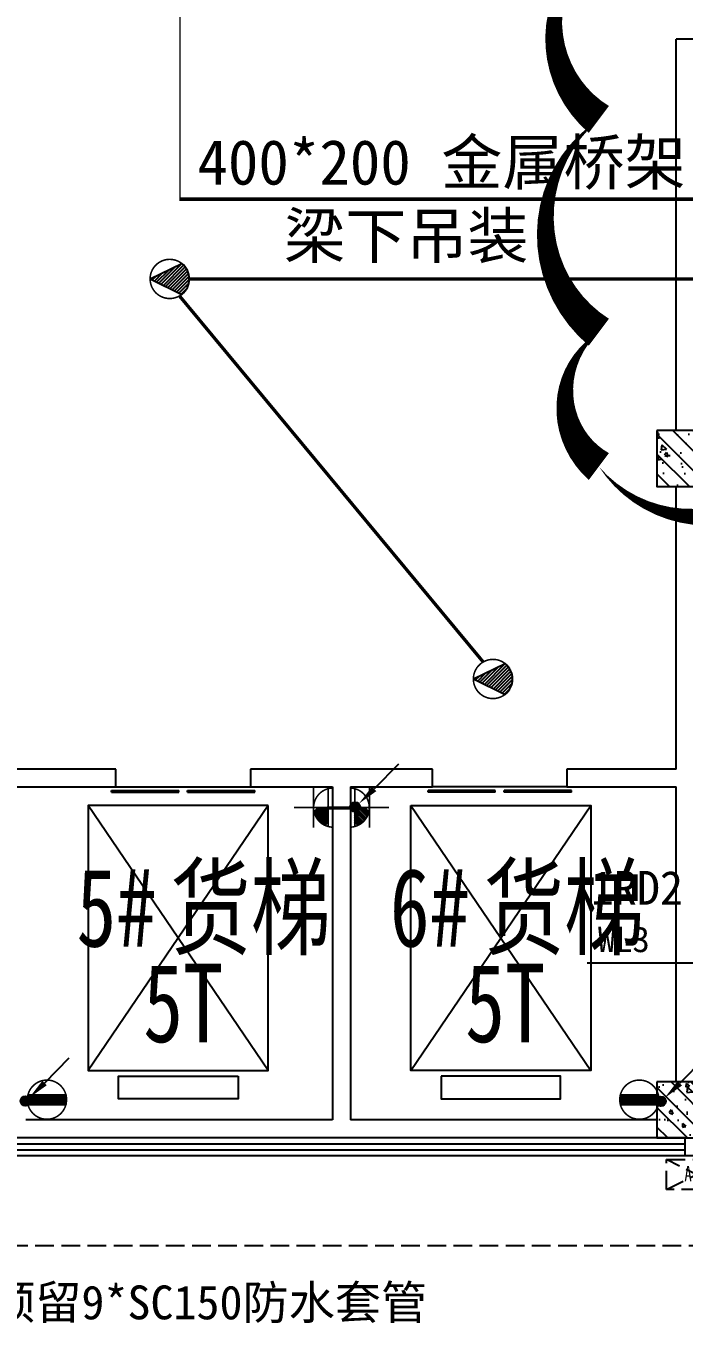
# Model space of a CAD drawing. Header units: millimetres. Extents: x -633009578 to 5705885, y -633235091 to 2571734.
# Drawn here: x 2883395 to 2892207, y 2057754 to 2075128 of the extents above; entities that cross this region are included whole.
import ezdxf

# ---------------------------------------------------------------- set-up
doc = ezdxf.new("R2010")
doc.units = ezdxf.units.MM
doc.header["$LTSCALE"] = 1000
doc.header["$MEASUREMENT"] = 0
doc.linetypes.add('DASH', pattern=[0.35, 0.25, -0.1])
doc.layers.get('0').update_dxf_attribs({"color": 9})
for name, color, linetype in [('3T_WOOD', 21, 'Continuous'), ('A-COLUM(柱)', 255, 'Continuous'), ('A-DOOR(门）', 4, 'Continuous'), ('A-EQPM(设备)', 15, 'Continuous'), ('A-F-AREA(计算)', 5, 'Continuous'), ('A-ST-O(室外)', 54, 'Continuous'), ('A-STAR(楼梯)', 51, 'Continuous'), ('A-TEXT(房间)', 243, 'Continuous'), ('A-WALL(墙)', 255, 'Continuous'), ('A-WINDOW（窗）', 4, 'Continuous'), ('DIM_MODI', 6, 'Continuous'), ('电-弱电平面-箭头', 3, 'Continuous'), ('电-强电平面-标注', 3, 'Continuous'), ('电-强电平面-线缆', 3, 'Continuous'), ('电-桥架', 4, 'Continuous'), ('设备-插座', 3, 'Continuous'), ('设备-照明', 3, 'Continuous'), ('设备-箱柜', 3, 'Continuous')]:
    doc.layers.add(name, color=color, linetype=linetype)
doc.styles.add('_TCH', font='simhei.ttf', dxfattribs={"width": 0.75, "bigfont": 'hztxt.shx'})
doc.styles.add('_TCH_DIM', font='simhei.ttf', dxfattribs={"width": 0.8, "bigfont": 'hztxt.shx'})
doc.styles.add('ELEC-DIM', font='simhei.ttf')
doc.styles.add('IDQSTYLE', font='simhei.ttf', dxfattribs={"width": 0.707, "bigfont": 'hztxt.shx'})

# ---------------------------------------------------------------- blocks, each defined once
blk = doc.blocks.new('1fdasdas')
at = {"layer": 'A-EQPM(设备)', "linetype": 'DASH'}
for p, q in [((800.000240216963, -0.0003133723512291908), (0.0002401703968644142, 399.9996865927242)), ((0.0002401703968644142, -0.0003133723512291908), (800.000240216963, 399.9996865927242))]:
    blk.add_line(p, q, dxfattribs=at)
blk.add_lwpolyline([(0.0002401703968644142, 399.9996865927242), (800.000240216963, 399.9996865927242), (800.000240216963, -0.0003133723512291908), (0.0002401703968644142, -0.0003133723512291908)], close=True, dxfattribs=at)
at = {"layer": 'A-EQPM(设备)', "style": '_TCH_DIM', "width": 0.7058823529411765}
blk.add_text('A.C', height=204, dxfattribs=at).set_placement((239.6609672275372, 108.2505295248702))
blk = doc.blocks.new('$TCHSYS$WIN2D')
for p, q in [((-0.5, 0.5), (0.5, 0.5)), ((-0.5, 0.5), (-0.4999999999999999, -0.5)), ((0.5, 0.5), (0.4999999999999998, -0.5)), ((0.5, 0.1666666666666666), (-0.5, 0.1666666666666666)), ((0.5, -0.1666666666666667), (-0.5, -0.1666666666666667)), ((-0.4999999999999999, -0.5), (0.5, -0.5))]:
    blk.add_line(p, q)
blk = doc.blocks.new('$DORLIB2D$00000127')
at = {"color": 0}
for points in [[(-0.5333333333328483, 0.7948983154366971), (-0.5333333333328483, 0.690405644187237)], [(-0.03333333333284827, 0.7948983154366971), (-0.5333333333328483, 0.7948983154366971)], [(-0.03333333333284827, 0.7948983154366971), (-0.03333333333284827, 0.690405644187237)], [(0.5333333333328483, 0.7948983154366971), (0.03333333333284827, 0.7948983154366971)], [(0.03333333333284827, 0.7948983154366971), (0.03333333333284827, 0.690405644187237)], [(0.5333333333328483, 0.7948983154366971), (0.5333333333328483, 0.690405644187237)], [(-0.03333333333284827, 0.690405644187237), (-0.5333333333328483, 0.690405644187237)], [(0.5333333333328483, 0.690405644187237), (0.03333333333284827, 0.690405644187237)], [(0.5, 0.4999999999999858), (-0.5, 0.4999999999999858)]]:
    blk.add_lwpolyline(points, dxfattribs=at)
blk = doc.blocks.new('_FZH')
h = blk.add_hatch()
h.set_pattern_fill('钢筋混凝土', color=256, scale=0.1, style=0)
h.set_pattern_definition([(45, (0, 0), (-0.1767766952966369, 0.1767766952966369), []), (50, (0, 0), (0.7172601826007535, -0.06275213498259512), [0.07500000000000001, -0.8250000000000001]), (355, (0, 0), (-0.138751333613, 0.7521921337000119), [0.06, -0.66]), (100.4514, (0.05977168000000001, -0.00522934), (0.5785093817140216, 0.6894395420609536), [0.06374019, -0.701142112]), (46.1842, (0, 0.2), (1.067241048625645, -0.1655190143290181), [0.1125, -1.2375]), (96.6356, (0.088936745, 0.186206693), (0.9346627055487033, 0.9741178709004418), [0.095610288, -1.051713]), (351.1842, (0, 0.2), (0.9346619451336272, 0.9741186009253247), [0.09000000000000001, -0.9900000000000001]), (21, (0.1, 0.15), (0.5969070521184617, -0.4026188906653388), [0.07500000000000001, -0.8250000000000001]), (326, (0.1, 0.15), (0.2433153319215824, 0.7251500450468529), [0.06, -0.66]), (71.4514, (0.149742233, 0.116448394), (0.84022262858149, 0.3225304967099524), [0.06374019, -0.701142112]), (37.50000000000001, (0, 0), (0.01215985531729062, 0.3328938538313115), [0, -0.652, 0, -0.67, 0, -0.6625000000000001]), (7.499999999999999, (0, 0), (0.2630695374421486, 0.3944117118823603), [0, -0.382, 0, -0.637, 0, -0.2525]), (-32.5, (-0.223, 0), (0.533822436172409, -0.02255487173437976), [0, -0.25, 0, -0.78, 0, -1.035]), (-42.5, (-0.323, 0), (0.5831861693423862, 0.1001049823323177), [0, -0.325, 0, -0.518, 0, -0.735])])
h.paths.add_polyline_path([(-0.5, -0.5), (0.5, -0.5), (0.5, 0.5), (-0.5, 0.5)])
blk.add_lwpolyline([(-0.5, -0.5), (0.5, -0.5), (0.5, 0.5), (-0.5, 0.5)], close=True)
blk = doc.blocks.new('9-29-1')
at = {"layer": 'A-F-AREA(计算)'}
blk.add_lwpolyline([(1121700.598288358, 1518097.113137865), (1255980.598288358, 1518097.113137865), (1255980.598288358, 1382017.113137865), (1121700.598288358, 1382017.113137865)], close=True, dxfattribs=at)
at = {"layer": 'A-ST-O(室外)', "linetype": 'DASH'}
blk.add_lwpolyline([(1220990.597848017, 1380817.113137879), (1238540.598287759, 1380817.113137879)], dxfattribs=at)
at = {"layer": 'A-STAR(楼梯)'}
for points in [[(1230760.598287794, 1386707.113143405), (1228350.598287794, 1386707.113143405), (1228350.598287794, 1383157.113143405), (1230760.598287794, 1383157.113143405)], [(1232670.598288094, 1386707.113143405), (1235080.598288094, 1386707.113143405), (1235080.598288094, 1383157.113143405), (1232670.598288094, 1383157.113143405)], [(1230355.598287794, 1383081.33830564), (1230355.598287794, 1382781.33830564), (1228755.598287794, 1382781.33830564), (1228755.598287794, 1383081.33830564)], [(1233075.598288094, 1383081.33830564), (1233075.598288094, 1382781.33830564), (1234675.598288094, 1382781.33830564), (1234675.598288094, 1383081.33830564)]]:
    blk.add_lwpolyline(points, close=True, dxfattribs=at)
for points in [[(1230760.598287794, 1383157.113143405), (1228350.598287794, 1386707.113143405)], [(1230760.598287794, 1386707.113143405), (1228350.598287794, 1383157.113143405)], [(1232670.598288094, 1383157.113143405), (1235080.598288094, 1386707.113143405)], [(1232670.598288094, 1386707.113143405), (1235080.598288094, 1383157.113143405)]]:
    blk.add_lwpolyline(points, dxfattribs=at)
at = {"layer": 'A-WALL(墙)'}
for p, q in [((1236220.598288325, 1391732.113137495), (1236220.598288398, 1396972.113137888)), ((1246160.59828831, 1396972.113137888), (1236220.598288398, 1396972.113137888)), ((1236220.59828834, 1387197.113143541), (1236220.598288414, 1390982.113138146)), ((1228720.598288495, 1387197.113143614), (1227260.598288451, 1387197.113143614)), ((1228720.598288492, 1386957.113143768), (1228720.598288495, 1387197.113143614)), ((1231740.598288387, 1387197.113143631), (1230520.598288494, 1387197.113143621)), ((1230520.598288494, 1387197.113143621), (1230520.598288492, 1386957.113143752)), ((1232960.598287986, 1387197.11314356), (1231740.598288387, 1387197.113143631)), ((1232960.598287984, 1386957.113143638), (1232960.598287986, 1387197.11314356)), ((1236220.59828834, 1387197.113143541), (1234760.598287986, 1387197.113143524)), ((1234760.598287986, 1387197.113143524), (1234760.598287984, 1386957.113143622)), ((1227260.598288355, 1386957.113143722), (1228720.598288492, 1386957.113143768)), ((1230520.598288492, 1386957.113143752), (1231620.59828839, 1386957.113143682)), ((1231620.59828839, 1386957.113143682), (1231620.59828839, 1382497.113137849)), ((1231860.598288367, 1386957.113143686), (1232960.598287984, 1386957.113143638)), ((1231860.598288367, 1386957.113143686), (1231860.598288367, 1382497.11313782)), ((1234760.598287984, 1386957.113143622), (1236220.59828836, 1386957.113143646)), ((1236220.59828836, 1383177.1131426), (1236220.59828836, 1386957.113143646)), ((1236220.598288876, 1383007.113137495), (1236220.59828836, 1383177.1131426)), ((1231620.59828839, 1382497.113137849), (1227515.598288569, 1382497.113137718)), ((1235965.598288569, 1382497.113137946), (1231860.598288367, 1382497.11313782)), ((1231740.598288388, 1382257.113137839), (1227515.598288569, 1382257.113137706)), ((1235965.598288569, 1382257.113138019), (1231740.598288388, 1382257.113137839))]:
    blk.add_line(p, q, dxfattribs=at)
at = {"layer": 'DIM_MODI'}
blk.add_lwpolyline([(1235187.021176572, 1398297.696445105, 0, 450, 0.5), (1235187.021176572, 1395897.696445105, 0, 450, 0.5), (1235187.021176572, 1393047.696445105, 0, 450, 0.5), (1235187.021176572, 1391248.290834046, 0, 450, 0.5), (1237887.021176572, 1391248.290834046, 0, 450, 0.5), (1241487.021176572, 1391248.290834046, 0, 450, 0.5), (1245087.021176572, 1391248.290834046, 0, 450, 0.5), (1246774.624405961, 1391248.290834046, 0, 450, 0.5), (1246774.624405961, 1394398.290834046, 0, 450, 0.5), (1246774.624405961, 1397548.290834046, 0, 450, 0.5), (1246774.624405961, 1398297.696445105, 0, 450, 0.5), (1244374.624405961, 1398297.696445105, 0, 450, 0.5), (1241674.624405961, 1398297.696445105, 0, 450, 0.5), (1240174.624405961, 1398297.696445105, 0, 450, 0.5), (1238374.624405961, 1398297.696445105, 0, 450, 0.5)], format="xyseb", close=True, dxfattribs=at)
at = {"layer": 'A-COLUM(柱)', "xscale": 750, "yscale": 750, "zscale": 750, "rotation": 270}
for p in [(1236340.598288357, 1391357.113137866), (1236340.598288357, 1382632.113137866)]:
    blk.add_blockref('_FZH', p, dxfattribs=at)
at = {"layer": 'A-DOOR(门）', "extrusion": (0, 0, -1), "xscale": -1800, "yscale": 240, "zscale": 1800, "rotation": 180.0000000005162}
blk.add_blockref('$DORLIB2D$00000127', (-1229620.598288386, 1387077.11314365), dxfattribs=at)
at = {"layer": 'A-DOOR(门）', "xscale": -1800, "yscale": 240, "zscale": 1800, "rotation": 179.9999999994838}
blk.add_blockref('$DORLIB2D$00000127', (1233860.598288312, 1387077.113143612), dxfattribs=at)
at = {"layer": 'A-EQPM(设备)', "color": 6}
blk.add_blockref('1fdasdas', (1236093.528069905, 1381566.133834988), dxfattribs=at)
at = {"layer": 'A-WINDOW（窗）', "extrusion": (0, 0, -1), "xscale": 12000, "yscale": 240, "zscale": 12000, "rotation": 1.591588540602974e-12}
blk.add_blockref('$TCHSYS$WIN2D', (-1230340.587888426, 1382137.113137865), dxfattribs=at)
at = {"layer": 'A-TEXT(房间)', "style": '_TCH', "width": 0.75}
for s, p in [('货梯', (1229451.241923773, 1384817.969456816)), ('货梯', (1233647.130875786, 1384817.969456816)), ('5#', (1228191.241923773, 1384817.969456816)), ('6#', (1232387.130875786, 1384817.969456816)), ('5T', (1229085.258452558, 1383538.688183349)), ('5T', (1233396.159442929, 1383538.688183349))]:
    blk.add_text(s, height=1050, dxfattribs=at).set_placement(p)
blk = doc.blocks.new('*X167')
at = {"color": 0, "linetype": 'Continuous'}
for p, q in [((282.1351194197267, 228.1121613370744), (282.788461359996, 228.7655032773438)), ((282.1375325831522, 227.8317317880253), (283.0713040724706, 228.7655032773438)), ((282.1645809804571, 228.4244656102795), (282.5056186475214, 228.7655032773438)), ((282.1803573023538, 227.5917137947523), (283.3541467849452, 228.7655032773438)), ((282.1940425411876, 228.7367698834846), (282.2227759350467, 228.7655032773438)), ((282.371306935727, 227.4998207156509), (283.6369894974198, 228.7655032773438)), ((282.6541496482016, 227.4998207156509), (283.9198322098945, 228.7655032773438)), ((282.9369923606762, 227.4998207156509), (284.2026749223691, 228.7655032773438)), ((283.2198350731508, 227.4998207156509), (284.4855176348437, 228.7655032773438)), ((283.5026777856254, 227.4998207156509), (284.7683603473183, 228.7655032773438)), ((283.7855204981, 227.4998207156509), (285.051203059793, 228.7655032773438)), ((284.0683632105747, 227.4998207156509), (285.3340457722675, 228.7655032773438)), ((284.3512059230493, 227.4998207156509), (285.6168884847422, 228.7655032773438)), ((284.6340486355239, 227.4998207156509), (285.8997311972168, 228.7655032773438)), ((284.9168913479985, 227.4998207156509), (286.1825739096914, 228.7655032773438)), ((285.1997340604731, 227.4998207156509), (286.4654166221661, 228.7655032773438)), ((285.4825767729478, 227.4998207156509), (286.7482593346406, 228.7655032773438)), ((285.7654194854224, 227.4998207156509), (287.0311020471153, 228.7655032773438)), ((286.048262197897, 227.4998207156509), (287.0747267816487, 228.5262852994026)), ((286.3311049103716, 227.4998207156509), (287.1101021841678, 228.278817989447)), ((286.6139476228462, 227.4998207156509), (287.0925480438297, 227.9784211366343)), ((286.8967903353209, 227.4998207156509), (287.058058273935, 227.6610886542651))]:
    blk.add_line(p, q, dxfattribs=at)
blk = doc.blocks.new('HC000060')
at = {"color": 0, "linetype": 'Continuous'}
for p, q in [((-2.409201328935637, 0.632841280846435), (-2.487305495367423, -0.1950939787584502)), ((-2.409201328935637, 0.632841280846435), (2.434576153643775, 0.632841280846435)), ((2.512722873746839, 0.08616881272882893), (2.434576153643775, 0.632841280846435)), ((2.434576153643775, -0.6328412808464918), (2.512722873746839, 0.08616881272882893)), ((-2.487305495367423, -0.1950939787584502), (-2.409201328935637, -0.6328412808464918)), ((-2.409201328935637, -0.6328412808464918), (2.434576153643775, -0.6328412808464918))]:
    blk.add_line(p, q, dxfattribs=at)
at = {"color": 0, "linetype": 'Continuous', "const_width": 0.2}
blk.add_lwpolyline([(1.767766952966383, -1.76776695296644, 0.1989123673796617), (2.5, 0, 0.1989123673796613), (1.767766952966326, 1.767766952966326, 0.198912367379653), (5.688547235257176e-14, 2.499999999999943, 0.1989123673796647), (-1.767766952966326, 1.767766952966327, 0.1989123673796613), (-2.5, 1.951292859901378e-16, 0.1989123673796761), (-1.767766952966326, -1.76776695296644, 0.1989123673796719), (5.605112457073696e-14, -2.500000000000057, 0.1989123673796541)], format="xyb", close=True, dxfattribs=at)
at = {"color": 0, "linetype": 'Continuous'}
blk.add_blockref('*X167', (-284.6059544658493, -228.1326619964973), dxfattribs=at)
at = {"color": 0, "style": 'IDQSTYLE', "width": 0.7}
blk.add_attdef('PSFHATT', (4.512722873746839, -2.500000010000057), '', height=2.5, dxfattribs=at)
blk = doc.blocks.new('*X132')
at = {"color": 0, "linetype": 'Continuous'}
for p, q in [((192.590110055903, 446.7242872143482), (193.9264208598343, 448.0605980182795)), ((192.6512440212146, 447.2096852483717), (193.4410228258108, 447.9994640529679)), ((192.666080612941, 446.3759937026742), (194.2747143715083, 447.9846274612416)), ((192.8122309321682, 446.0978799531896), (194.552828120993, 447.8384771420143)), ((193.0126674313866, 445.874052383696), (194.7766556904866, 447.6380406427959)), ((193.2651240367983, 445.7022449203958), (194.9484631537868, 447.3855840373842)), ((193.5780466605768, 445.5909034754624), (195.0598045987202, 447.0726614136058)), ((193.9838870800477, 445.5724798262212), (195.0782282479613, 446.6668209941349))]:
    blk.add_line(p, q, dxfattribs=at)
blk = doc.blocks.new('HC001446')
at = {"color": 0, "linetype": 'Continuous'}
blk.add_line((5.527270022789651, 5.473665066578945), (2.421777122314836, 2.298687544782609), dxfattribs=at)
blk.add_lwpolyline([(2.421777122314836, 2.298687544782609, 0.8, 0, 0), (0.4698776614111466, 0.4121164681388052, 0, 0, 0)], format="xyseb", dxfattribs=at)
blk.add_circle((0, 0), 0.625, dxfattribs=at)
at = {"color": 0, "linetype": 'Continuous', "xscale": 0.5, "yscale": 0.5, "zscale": 0.5}
blk.add_blockref('*X132', (-96.91845018383214, -223.4069038532592), dxfattribs=at)
at = {"color": 0, "style": 'IDQSTYLE', "width": 0.7}
blk.add_attdef('PSFHATT', (7.527270022789651, -0.62500001), '', height=2.5, dxfattribs=at)
blk = doc.blocks.new('HC000136')
at = {"color": 0, "linetype": 'Continuous'}
for p, q in [((-2.263127864574926, 3.93780780054658), (-1.824413961169739, 4.37652170395188)), ((-2.166171642377776, 3.751921310269552), (-1.541571248695163, 4.37652170395188)), ((-2.056623188829235, 3.578627051343346), (-1.258728536220588, 4.37652170395188)), ((-1.935167161310801, 3.417240366387034), (-0.9758858237460117, 4.37652170395188)), ((-1.802207139847269, 3.267357675375933), (-0.6930431112714359, 4.37652170395188)), ((-1.657908623596541, 3.128813479151916), (-0.4102003987968601, 4.37652170395188)), ((-1.502215697701104, 3.001663692572663), (-0.1273576863222843, 4.37652170395188)), ((-1.334845464380123, 2.886191213419067), (0.1554850261522915, 4.37652170395188)), ((-1.155258892497841, 2.782935072827001), (0, 3.938193965324729)), ((-0.9626006818002679, 2.692750571049828), (0, 3.655351252850153)), ((-0.7555910368541845, 2.616917503521506), (0, 3.372508540375577)), ((-0.5323327753721969, 2.557333052528577), (0, 3.089665827900888))]:
    blk.add_line(p, q, dxfattribs=at)
at = {"color": 0, "linetype": 'Continuous', "const_width": 0.2}
blk.add_lwpolyline([(-2.5, 4.999999999999943, 0.198912367379654), (-1.767766952966212, 3.232233047033617, 0.1989123673796558), (-9.033165925335943e-16, 2.500000000000057, 0.1989123673796559), (1.767766952966213, 3.232233047033617, 0.1989123673796541), (2.5, 4.999999999999942)], format="xyb", dxfattribs=at)
for points in [[(-2.421006983541702, 4.352913575506307), (2.41480416581453, 4.352913575506307)], [(0, 2.476391871554483), (0, 4.306405978417899)], [(-2.549372027147456, 2.476391871554483), (2.483025305961291, 2.476391871554483)], [(0, 2.500000000000057), (0, 0)]]:
    blk.add_lwpolyline(points, dxfattribs=at)
at = {"color": 0, "style": 'IDQSTYLE', "width": 0.7}
blk.add_attdef('PSFHATT', (4.500000010000001, 0), '', height=2.5, dxfattribs=at)
blk = doc.blocks.new('*X108')
at = {"color": 0}
for p, q in [((136.6588468341124, 111.2030027113966), (138.2412793032861, 112.7854351805704)), ((136.9442745227961, 111.0641663313685), (139.0673631525579, 113.1872549611303)), ((137.2297022114799, 110.9253299513403), (139.8744412620303, 113.5700690018908)), ((137.5151299001637, 110.7864935713122), (140.0984677542244, 113.3698314253729)), ((137.8005575888474, 110.647657191284), (140.296945436022, 113.1440450384586)), ((138.0859852775312, 110.5088208112558), (140.4692639236895, 112.8920994574141)), ((138.371412966215, 110.3699844312277), (140.613526567314, 112.6120980323267)), ((136.0879914567448, 111.480675471453), (136.5891116047425, 111.9817956194506)), ((136.3734191454286, 111.3418390914248), (137.4151954540143, 112.3836154000105)), ((138.6568406548987, 110.2311480511995), (140.7260447237948, 112.3003521200956)), ((138.9422683435825, 110.0923116711714), (140.8001002526411, 111.9501435802299)), ((139.2276960322663, 109.9534752911432), (140.8226944263358, 111.5484736852127)), ((139.51312372095, 109.814638911115), (140.7634411569734, 111.0649563471384)), ((139.7985514096338, 109.6758025310869), (140.4970677059702, 110.3743188274233))]:
    blk.add_line(p, q, dxfattribs=at)
blk = doc.blocks.new('HC000092')
at = {"color": 0}
for p, q in [((-2.500000000000142, -1.989519660128281e-13), (1.543345329370851, 1.966744821857574)), ((-2.500000000000142, 1.989519660128281e-13), (1.543345329370851, -1.966744821857574))]:
    blk.add_line(p, q, dxfattribs=at)
at = {"color": 0, "linetype": 'Continuous', "const_width": 0.2}
blk.add_lwpolyline([(-1.7677669529659, -1.767766952965502, 0.1989123673796719), (-1.431228860470851e-13, -2.499999999999062, 0.1989123673796543), (1.767766952965616, -1.767766952965502, 0.1989123673796617), (2.499999999999858, 9.379164112033322e-13, 0.1989123673796613), (1.767766952965616, 1.767766952967264, 0.198912367379653), (-1.416224044503017e-13, 2.500000000000938, 0.1989123673796648), (-1.767766952965899, 1.767766952967265, 0.1989123673796613), (-2.500000000000142, 9.381115404892809e-13, 0.1989123673796762)], format="xyb", close=True, dxfattribs=at)
at = {"color": 0}
blk.add_arc((0, 0), 2.499999999999059, 308.1220102505408, 51.8779897494594, dxfattribs=at)
blk.add_blockref('*X108', (-138.3234359480451, -111.609359304874), dxfattribs=at)
at = {"color": 0, "style": 'IDQSTYLE', "width": 0.7}
blk.add_attdef('PSFHATT', (4.500000009999858, -2.500000009999062), '', height=2.5, dxfattribs=at)

msp = doc.modelspace()

# ---------------------------------------------------------------- linework, layer by layer
at = {"layer": '电-强电平面-标注'}
for p, q in [((2891903.462622466, 2062576.034910703), (2890908.525913605, 2062576.034910703)), ((2892503.462622466, 2062576.034910703), (2891903.462622466, 2062576.034910703))]:
    msp.add_line(p, q, dxfattribs=at)
at = {"layer": '电-强电平面-线缆', "color": 1, "linetype": 'Continuous', "const_width": 45}
for points in [[(2885582.594031787, 2071739.136701242), (2892504.342346608, 2071739.136701242)], [(2889517.898929769, 2066608.509875868), (2885450.784650825, 2071511.540427169)], [(2887441.627099087, 2064652.742214732), (2887739.235410098, 2064652.742214732)]]:
    msp.add_lwpolyline(points, dxfattribs=at)
at = {"layer": '设备-箱柜', "color": 6}
msp.add_lwpolyline([(2885457.541887883, 2075616.501559137, 15, 15, 0), (2885457.541887883, 2072807.568822437, 15, 15, 0), (2885457.541887883, 2072807.568822437, 45, 45, 0), (2892516.025146471, 2072807.568822437, 45, 45, 0)], format="xyseb", dxfattribs=at)

# ---------------------------------------------------------------- block references
at = {"layer": '3T_WOOD'}
msp.add_blockref('9-29-1', (1655879.395743424, 677977.51603476), dxfattribs=at)
at = {"layer": '电-弱电平面-箭头', "color": 4, "xscale": 105, "yscale": 105, "zscale": 105}
for p in [(2887803.312464384, 2064666.911609183), (2883389.246794347, 2060727.080523957), (2891896.800040662, 2060724.362547041)]:
    msp.add_blockref('HC001446', p, dxfattribs=at)
at = {"layer": '设备-插座', "yscale": 105, "zscale": 105}
for p, xscale, rotation in [((2886984.57117366, 2064658.016034775), -105, 270), ((2888255.416889961, 2064658.016034775), 105, 90)]:
    msp.add_blockref('HC000136', p, dxfattribs=dict(at, xscale=xscale, rotation=rotation))
at = {"layer": '设备-照明', "xscale": 105, "yscale": 105, "zscale": 105}
for name, p in [('HC000092', (2885319.994031787, 2071739.136701242)), ('HC000092', (2889648.689548807, 2066380.913601796)), ('HC000060', (2883675.895743424, 2060746.01603476)), ('HC000060', (2891608.895743424, 2060746.01603476))]:
    msp.add_blockref(name, p, dxfattribs=at)

# ---------------------------------------------------------------- texts
at = {"layer": '电-强电平面-标注', "style": 'ELEC-DIM'}
for s, height, p in [('WL3', 339.8734177215189, (2891054.728445251, 2062722.237442349)), ('穿墙预留9*SC150防水套管', 453.1645569620252, (2881664.80157603, 2057804.066751888))]:
    msp.add_text(s, height=height, dxfattribs=at).set_placement(p)
at = {"layer": '电-桥架', "ltscale": 0.5, "style": 'ELEC-DIM'}
msp.add_text('1RD2', height=453.1645569620252, dxfattribs=at).set_placement((2890959.994031517, 2063357.140338278))
at = {"layer": '设备-箱柜', "color": 6, "style": 'ELEC-DIM'}
for s, p in [('400*200 金属桥架', (2885691.197249025, 2073002.272727325)), ('梁下吊装', (2886851.551182475, 2072017.944540705))]:
    msp.add_text(s, height=600, dxfattribs=at).set_placement(p)

doc.saveas('drawing.dxf')
